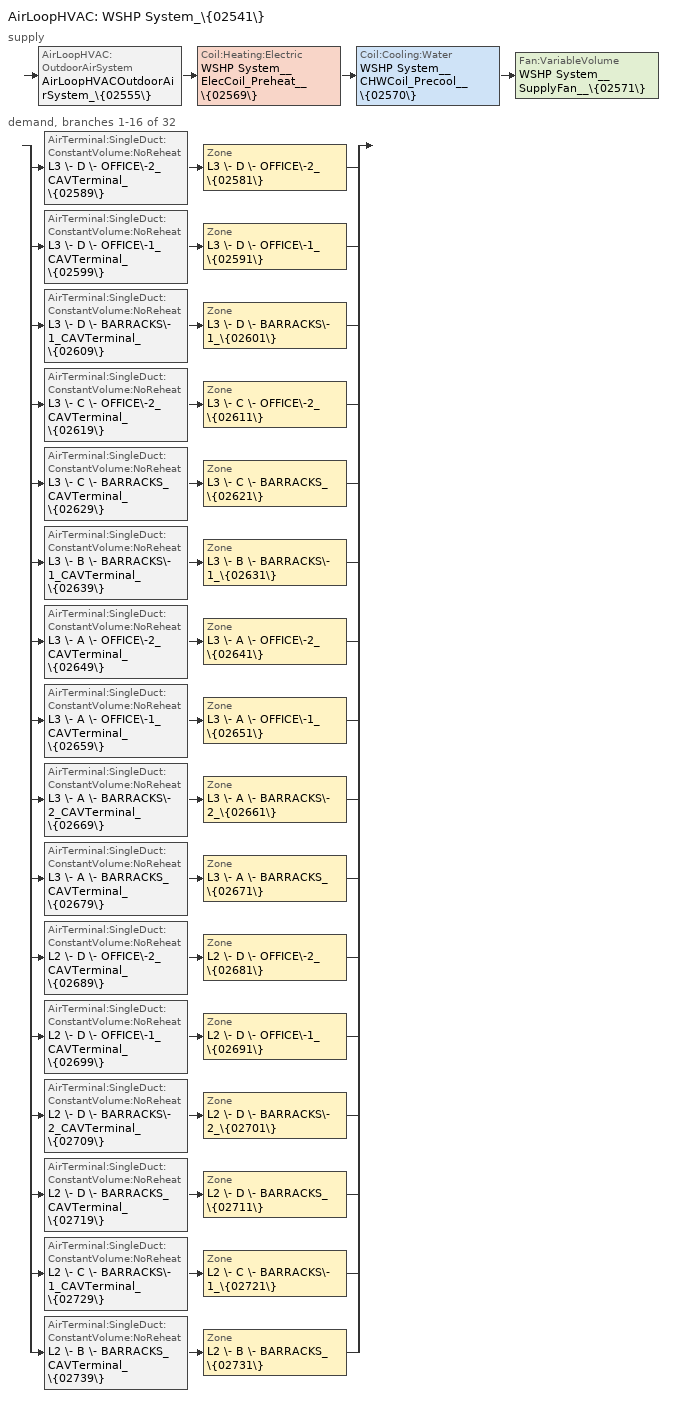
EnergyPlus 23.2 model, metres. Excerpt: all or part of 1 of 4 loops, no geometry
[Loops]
AirLoopHVAC 'WSHP System_\{02541\}'
 supply: AirLoopHVAC:OutdoorAirSystem 'AirLoopHVACOutdoorAirSystem_\{02555\}' > Coil:Heating:Electric 'WSHP System__ElecCoil_Preheat__\{02569\}' > Coil:Cooling:Water 'WSHP System__CHWCoil_Precool__\{02570\}' > Fan:VariableVolume 'WSHP System__SupplyFan__\{02571\}'
 demand, branches 1-16 of 32: split
  | AirTerminal:SingleDuct:ConstantVolume:NoReheat 'L3 \- D \- OFFICE\-2_CAVTerminal_\{02589\}' > Zone 'L3 \- D \- OFFICE\-2_\{02581\}'
  | AirTerminal:SingleDuct:ConstantVolume:NoReheat 'L3 \- D \- OFFICE\-1_CAVTerminal_\{02599\}' > Zone 'L3 \- D \- OFFICE\-1_\{02591\}'
  | AirTerminal:SingleDuct:ConstantVolume:NoReheat 'L3 \- D \- BARRACKS\-1_CAVTerminal_\{02609\}' > Zone 'L3 \- D \- BARRACKS\-1_\{02601\}'
  | AirTerminal:SingleDuct:ConstantVolume:NoReheat 'L3 \- C \- OFFICE\-2_CAVTerminal_\{02619\}' > Zone 'L3 \- C \- OFFICE\-2_\{02611\}'
  | AirTerminal:SingleDuct:ConstantVolume:NoReheat 'L3 \- C \- BARRACKS_CAVTerminal_\{02629\}' > Zone 'L3 \- C \- BARRACKS_\{02621\}'
  | AirTerminal:SingleDuct:ConstantVolume:NoReheat 'L3 \- B \- BARRACKS\-1_CAVTerminal_\{02639\}' > Zone 'L3 \- B \- BARRACKS\-1_\{02631\}'
  | AirTerminal:SingleDuct:ConstantVolume:NoReheat 'L3 \- A \- OFFICE\-2_CAVTerminal_\{02649\}' > Zone 'L3 \- A \- OFFICE\-2_\{02641\}'
  | AirTerminal:SingleDuct:ConstantVolume:NoReheat 'L3 \- A \- OFFICE\-1_CAVTerminal_\{02659\}' > Zone 'L3 \- A \- OFFICE\-1_\{02651\}'
  | AirTerminal:SingleDuct:ConstantVolume:NoReheat 'L3 \- A \- BARRACKS\-2_CAVTerminal_\{02669\}' > Zone 'L3 \- A \- BARRACKS\-2_\{02661\}'
  | AirTerminal:SingleDuct:ConstantVolume:NoReheat 'L3 \- A \- BARRACKS_CAVTerminal_\{02679\}' > Zone 'L3 \- A \- BARRACKS_\{02671\}'
  | AirTerminal:SingleDuct:ConstantVolume:NoReheat 'L2 \- D \- OFFICE\-2_CAVTerminal_\{02689\}' > Zone 'L2 \- D \- OFFICE\-2_\{02681\}'
  | AirTerminal:SingleDuct:ConstantVolume:NoReheat 'L2 \- D \- OFFICE\-1_CAVTerminal_\{02699\}' > Zone 'L2 \- D \- OFFICE\-1_\{02691\}'
  | AirTerminal:SingleDuct:ConstantVolume:NoReheat 'L2 \- D \- BARRACKS\-2_CAVTerminal_\{02709\}' > Zone 'L2 \- D \- BARRACKS\-2_\{02701\}'
  | AirTerminal:SingleDuct:ConstantVolume:NoReheat 'L2 \- D \- BARRACKS_CAVTerminal_\{02719\}' > Zone 'L2 \- D \- BARRACKS_\{02711\}'
  | AirTerminal:SingleDuct:ConstantVolume:NoReheat 'L2 \- C \- BARRACKS\-1_CAVTerminal_\{02729\}' > Zone 'L2 \- C \- BARRACKS\-1_\{02721\}'
  | AirTerminal:SingleDuct:ConstantVolume:NoReheat 'L2 \- B \- BARRACKS_CAVTerminal_\{02739\}' > Zone 'L2 \- B \- BARRACKS_\{02731\}'
[ZoneControl:Thermostat] Temperature Difference Between Cutout And Setpoint {deltaC}=0
Name | Zone or ZoneList | Control Type Schedule | Control 1
L2 \- B \- BARRACKS_\{02731\} Thermostat | L2 \- B \- BARRACKS_\{02731\} | L2 \- B \- BARRACKS_\{02731\} Thermostat Schedule | WSHP System_Tstat_\{00030\} 15
L2 \- C \- BARRACKS\-1_\{02721\} Thermostat | L2 \- C \- BARRACKS\-1_\{02721\} | L2 \- C \- BARRACKS\-1_\{02721\} Thermostat Schedule | WSHP System_Tstat_\{00030\} 14
L2 \- D \- BARRACKS\-2_\{02701\} Thermostat | L2 \- D \- BARRACKS\-2_\{02701\} | L2 \- D \- BARRACKS\-2_\{02701\} Thermostat Schedule | WSHP System_Tstat_\{00030\} 12
L2 \- D \- BARRACKS_\{02711\} Thermostat | L2 \- D \- BARRACKS_\{02711\} | L2 \- D \- BARRACKS_\{02711\} Thermostat Schedule | WSHP System_Tstat_\{00030\} 13
L2 \- D \- OFFICE\-1_\{02691\} Thermostat | L2 \- D \- OFFICE\-1_\{02691\} | L2 \- D \- OFFICE\-1_\{02691\} Thermostat Schedule | WSHP System_Tstat_\{00030\} 11
L2 \- D \- OFFICE\-2_\{02681\} Thermostat | L2 \- D \- OFFICE\-2_\{02681\} | L2 \- D \- OFFICE\-2_\{02681\} Thermostat Schedule | WSHP System_Tstat_\{00030\} 10
L3 \- A \- BARRACKS\-2_\{02661\} Thermostat | L3 \- A \- BARRACKS\-2_\{02661\} | L3 \- A \- BARRACKS\-2_\{02661\} Thermostat Schedule | WSHP System_Tstat_\{00030\} 8
L3 \- A \- BARRACKS_\{02671\} Thermostat | L3 \- A \- BARRACKS_\{02671\} | L3 \- A \- BARRACKS_\{02671\} Thermostat Schedule | WSHP System_Tstat_\{00030\} 9
L3 \- A \- OFFICE\-1_\{02651\} Thermostat | L3 \- A \- OFFICE\-1_\{02651\} | L3 \- A \- OFFICE\-1_\{02651\} Thermostat Schedule | WSHP System_Tstat_\{00030\} 7
L3 \- A \- OFFICE\-2_\{02641\} Thermostat | L3 \- A \- OFFICE\-2_\{02641\} | L3 \- A \- OFFICE\-2_\{02641\} Thermostat Schedule | WSHP System_Tstat_\{00030\} 6
L3 \- B \- BARRACKS\-1_\{02631\} Thermostat | L3 \- B \- BARRACKS\-1_\{02631\} | L3 \- B \- BARRACKS\-1_\{02631\} Thermostat Schedule | WSHP System_Tstat_\{00030\} 5
L3 \- C \- BARRACKS_\{02621\} Thermostat | L3 \- C \- BARRACKS_\{02621\} | L3 \- C \- BARRACKS_\{02621\} Thermostat Schedule | WSHP System_Tstat_\{00030\} 4
L3 \- C \- OFFICE\-2_\{02611\} Thermostat | L3 \- C \- OFFICE\-2_\{02611\} | L3 \- C \- OFFICE\-2_\{02611\} Thermostat Schedule | WSHP System_Tstat_\{00030\} 3
L3 \- D \- BARRACKS\-1_\{02601\} Thermostat | L3 \- D \- BARRACKS\-1_\{02601\} | L3 \- D \- BARRACKS\-1_\{02601\} Thermostat Schedule | WSHP System_Tstat_\{00030\} 2
L3 \- D \- OFFICE\-1_\{02591\} Thermostat | L3 \- D \- OFFICE\-1_\{02591\} | L3 \- D \- OFFICE\-1_\{02591\} Thermostat Schedule | WSHP System_Tstat_\{00030\} 1
L3 \- D \- OFFICE\-2_\{02581\} Thermostat | L3 \- D \- OFFICE\-2_\{02581\} | L3 \- D \- OFFICE\-2_\{02581\} Thermostat Schedule | WSHP System_Tstat_\{00030\}
[ThermostatSetpoint:DualSetpoint] Heating Setpoint Temperature Schedule=Default Fan/Thermostat Schedule_HtgSp_\{00049\}; Cooling Setpoint Temperature Schedule=Default Fan/Thermostat Schedule_ClgSp_\{00031\}
WSHP System_Tstat_\{00030\} 15; WSHP System_Tstat_\{00030\} 14; WSHP System_Tstat_\{00030\} 12; WSHP System_Tstat_\{00030\} 13; WSHP System_Tstat_\{00030\} 11; WSHP System_Tstat_\{00030\} 10; WSHP System_Tstat_\{00030\} 8; WSHP System_Tstat_\{00030\} 9; WSHP System_Tstat_\{00030\} 7; WSHP System_Tstat_\{00030\} 6; WSHP System_Tstat_\{00030\} 5; WSHP System_Tstat_\{00030\} 4; WSHP System_Tstat_\{00030\} 3; WSHP System_Tstat_\{00030\} 2; WSHP System_Tstat_\{00030\} 1; WSHP System_Tstat_\{00030\}
[ZoneControl:ContaminantController] Carbon Dioxide Control Availability Schedule=WSHP System_DCV_Schedule_\{02563\}
Name | Zone | Carbon Dioxide Setpoint Schedule | Minimum Carbon Dioxide Concentration Schedule | Maximum Carbon Dioxide Concentration Schedule
Zone Control Contaminant Controller 16 | L2 \- B \- BARRACKS_\{02731\} | Schedule_SchType_Constant_\{02733\} | Schedule_SchType_Constant_\{02732\} | Schedule_SchType_Constant_\{02733\}
Zone Control Contaminant Controller 15 | L2 \- C \- BARRACKS\-1_\{02721\} | Schedule_SchType_Constant_\{02723\} | Schedule_SchType_Constant_\{02722\} | Schedule_SchType_Constant_\{02723\}
Zone Control Contaminant Controller 13 | L2 \- D \- BARRACKS\-2_\{02701\} | Schedule_SchType_Constant_\{02703\} | Schedule_SchType_Constant_\{02702\} | Schedule_SchType_Constant_\{02703\}
Zone Control Contaminant Controller 14 | L2 \- D \- BARRACKS_\{02711\} | Schedule_SchType_Constant_\{02713\} | Schedule_SchType_Constant_\{02712\} | Schedule_SchType_Constant_\{02713\}
Zone Control Contaminant Controller 12 | L2 \- D \- OFFICE\-1_\{02691\} | Schedule_SchType_Constant_\{02693\} | Schedule_SchType_Constant_\{02692\} | Schedule_SchType_Constant_\{02693\}
Zone Control Contaminant Controller 11 | L2 \- D \- OFFICE\-2_\{02681\} | Schedule_SchType_Constant_\{02683\} | Schedule_SchType_Constant_\{02682\} | Schedule_SchType_Constant_\{02683\}
Zone Control Contaminant Controller 9 | L3 \- A \- BARRACKS\-2_\{02661\} | Schedule_SchType_Constant_\{02663\} | Schedule_SchType_Constant_\{02662\} | Schedule_SchType_Constant_\{02663\}
Zone Control Contaminant Controller 10 | L3 \- A \- BARRACKS_\{02671\} | Schedule_SchType_Constant_\{02673\} | Schedule_SchType_Constant_\{02672\} | Schedule_SchType_Constant_\{02673\}
Zone Control Contaminant Controller 8 | L3 \- A \- OFFICE\-1_\{02651\} | Schedule_SchType_Constant_\{02653\} | Schedule_SchType_Constant_\{02652\} | Schedule_SchType_Constant_\{02653\}
Zone Control Contaminant Controller 7 | L3 \- A \- OFFICE\-2_\{02641\} | Schedule_SchType_Constant_\{02643\} | Schedule_SchType_Constant_\{02642\} | Schedule_SchType_Constant_\{02643\}
Zone Control Contaminant Controller 6 | L3 \- B \- BARRACKS\-1_\{02631\} | Schedule_SchType_Constant_\{02633\} | Schedule_SchType_Constant_\{02632\} | Schedule_SchType_Constant_\{02633\}
Zone Control Contaminant Controller 5 | L3 \- C \- BARRACKS_\{02621\} | Schedule_SchType_Constant_\{02623\} | Schedule_SchType_Constant_\{02622\} | Schedule_SchType_Constant_\{02623\}
Zone Control Contaminant Controller 4 | L3 \- C \- OFFICE\-2_\{02611\} | Schedule_SchType_Constant_\{02613\} | Schedule_SchType_Constant_\{02612\} | Schedule_SchType_Constant_\{02613\}
Zone Control Contaminant Controller 3 | L3 \- D \- BARRACKS\-1_\{02601\} | Schedule_SchType_Constant_\{02603\} | Schedule_SchType_Constant_\{02602\} | Schedule_SchType_Constant_\{02603\}
Zone Control Contaminant Controller 2 | L3 \- D \- OFFICE\-1_\{02591\} | Schedule_SchType_Constant_\{02593\} | Schedule_SchType_Constant_\{02592\} | Schedule_SchType_Constant_\{02593\}
Zone Control Contaminant Controller 1 | L3 \- D \- OFFICE\-2_\{02581\} | Schedule_SchType_Constant_\{02583\} | Schedule_SchType_Constant_\{02582\} | Schedule_SchType_Constant_\{02583\}
[AirTerminal:SingleDuct:ConstantVolume:NoReheat] Availability Schedule=Always On Discrete
Name | Maximum Air Flow Rate {m3/s}
L2 \- B \- BARRACKS_CAVTerminal_\{02739\} | 0.305042
L2 \- C \- BARRACKS\-1_CAVTerminal_\{02729\} | 0.358267
L2 \- D \- BARRACKS\-2_CAVTerminal_\{02709\}; L3 \- C \- OFFICE\-2_CAVTerminal_\{02619\} | 0.0774239
L2 \- D \- BARRACKS_CAVTerminal_\{02719\}; L3 \- D \- BARRACKS\-1_CAVTerminal_\{02609\} | 0.205257
L2 \- D \- OFFICE\-1_CAVTerminal_\{02699\}; L3 \- D \- OFFICE\-1_CAVTerminal_\{02599\} | 0.131768
L2 \- D \- OFFICE\-2_CAVTerminal_\{02689\}; L3 \- B \- BARRACKS\-1_CAVTerminal_\{02639\} | 0
L3 \- A \- BARRACKS\-2_CAVTerminal_\{02669\} | 0.199377
L3 \- A \- BARRACKS_CAVTerminal_\{02679\} | 0.0816309
L3 \- A \- OFFICE\-1_CAVTerminal_\{02659\} | 0.0994883
L3 \- A \- OFFICE\-2_CAVTerminal_\{02649\} | 0.131578
L3 \- C \- BARRACKS_CAVTerminal_\{02629\} | 0.358632
L3 \- D \- OFFICE\-2_CAVTerminal_\{02589\} | 0.0964834
[Coil:Heating:Electric]
WSHP System__ElecCoil_Preheat__\{02569\}: Availability Schedule=PreheatCoil_Sch_\{02548\}; Efficiency=1; Nominal Capacity {W}=Autosize
[Zone equipment]
L2 \- B \- BARRACKS_\{02731\}: L2 \- B \- BARRACKS_CAVTerminal_\{02739\}, L2 \- B \- BARRACKS_HVAC_TerminalUnit_\{02738\}
L2 \- C \- BARRACKS\-1_\{02721\}: L2 \- C \- BARRACKS\-1_CAVTerminal_\{02729\}, L2 \- C \- BARRACKS\-1_HVAC_TerminalUnit_\{02728\}
L2 \- D \- BARRACKS\-2_\{02701\}: L2 \- D \- BARRACKS\-2_CAVTerminal_\{02709\}, L2 \- D \- BARRACKS\-2_HVAC_TerminalUnit_\{02708\}
L2 \- D \- BARRACKS_\{02711\}: L2 \- D \- BARRACKS_CAVTerminal_\{02719\}, L2 \- D \- BARRACKS_HVAC_TerminalUnit_\{02718\}
L2 \- D \- OFFICE\-1_\{02691\}: L2 \- D \- OFFICE\-1_CAVTerminal_\{02699\}, L2 \- D \- OFFICE\-1_HVAC_TerminalUnit_\{02698\}
L2 \- D \- OFFICE\-2_\{02681\}: L2 \- D \- OFFICE\-2_CAVTerminal_\{02689\}, L2 \- D \- OFFICE\-2_HVAC_TerminalUnit_\{02688\}
L3 \- A \- BARRACKS\-2_\{02661\}: L3 \- A \- BARRACKS\-2_CAVTerminal_\{02669\}, L3 \- A \- BARRACKS\-2_HVAC_TerminalUnit_\{02668\}
L3 \- A \- BARRACKS_\{02671\}: L3 \- A \- BARRACKS_CAVTerminal_\{02679\}, L3 \- A \- BARRACKS_HVAC_TerminalUnit_\{02678\}
L3 \- A \- OFFICE\-1_\{02651\}: L3 \- A \- OFFICE\-1_CAVTerminal_\{02659\}, L3 \- A \- OFFICE\-1_HVAC_TerminalUnit_\{02658\}
L3 \- A \- OFFICE\-2_\{02641\}: L3 \- A \- OFFICE\-2_CAVTerminal_\{02649\}, L3 \- A \- OFFICE\-2_HVAC_TerminalUnit_\{02648\}
L3 \- B \- BARRACKS\-1_\{02631\}: L3 \- B \- BARRACKS\-1_CAVTerminal_\{02639\}, L3 \- B \- BARRACKS\-1_HVAC_TerminalUnit_\{02638\}
L3 \- C \- BARRACKS_\{02621\}: L3 \- C \- BARRACKS_CAVTerminal_\{02629\}, L3 \- C \- BARRACKS_HVAC_TerminalUnit_\{02628\}
L3 \- C \- OFFICE\-2_\{02611\}: L3 \- C \- OFFICE\-2_CAVTerminal_\{02619\}, L3 \- C \- OFFICE\-2_HVAC_TerminalUnit_\{02618\}
L3 \- D \- BARRACKS\-1_\{02601\}: L3 \- D \- BARRACKS\-1_CAVTerminal_\{02609\}, L3 \- D \- BARRACKS\-1_HVAC_TerminalUnit_\{02608\}
L3 \- D \- OFFICE\-1_\{02591\}: L3 \- D \- OFFICE\-1_CAVTerminal_\{02599\}, L3 \- D \- OFFICE\-1_HVAC_TerminalUnit_\{02598\}
L3 \- D \- OFFICE\-2_\{02581\}: L3 \- D \- OFFICE\-2_CAVTerminal_\{02589\}, L3 \- D \- OFFICE\-2_HVAC_TerminalUnit_\{02588\}
[Sizing:Zone] Zone Cooling Design Supply Air Temperature Input Method=SupplyAirTemperature; Zone Cooling Design Supply Air Temperature {C}=14.4444; Zone Cooling Design Supply Air Temperature Difference {deltaC}=11.11; Zone Heating Design Supply Air Temperature Input Method=SupplyAirTemperature; Zone Heating Design Supply Air Temperature {C}=37.7778; Zone Heating Design Supply Air Temperature Difference {deltaC}=11.11; Zone Cooling Design Supply Air Humidity Ratio {kgWater/kgDryAir}=0.0085; Zone Heating Design Supply Air Humidity Ratio {kgWater/kgDryAir}=0.008; Cooling Design Air Flow Method=Flow/Zone; Cooling Minimum Air Flow per Zone Floor Area {m3/s-m2}=0.000762; Cooling Minimum Air Flow {m3/s}=0; Cooling Minimum Air Flow Fraction=0; Heating Design Air Flow Method=Flow/Zone; Heating Maximum Air Flow per Zone Floor Area {m3/s-m2}=0.002032; Heating Maximum Air Flow {m3/s}=0.141576; Heating Maximum Air Flow Fraction=0.3; Account for Dedicated Outdoor Air System=No; Zone Load Sizing Method=Sensible Load Only No Latent Load; Zone Latent Cooling Design Supply Air Humidity Ratio Input Method=HumidityRatioDifference; Zone Cooling Design Supply Air Humidity Ratio Difference {kgWater/kgDryAir}=0.005; Zone Latent Heating Design Supply Air Humidity Ratio Input Method=HumidityRatioDifference; Zone Humidification Design Supply Air Humidity Ratio Difference {kgWater/kgDryAir}=0.005
Name | Design Specification Outdoor Air Object | Cooling Design Air Flow Rate {m3/s} | Heating Design Air Flow Rate {m3/s}
L2 \- B \- BARRACKS_\{02731\} | L2 \- B \- BARRACKS_\{02731\} DSOA Space List | 2.77654 | 2.77654
L2 \- C \- BARRACKS\-1_\{02721\} | L2 \- C \- BARRACKS\-1_\{02721\} DSOA Space List | 3.10494 | 3.10494
L2 \- D \- BARRACKS\-2_\{02701\} | L2 \- D \- BARRACKS\-2_\{02701\} DSOA Space List | 0.675038 | 0.675038
L2 \- D \- BARRACKS_\{02711\} | L2 \- D \- BARRACKS_\{02711\} DSOA Space List | 2.00659 | 2.00659
L2 \- D \- OFFICE\-1_\{02691\} | L2 \- D \- OFFICE\-1_\{02691\} DSOA Space List | 1.17655 | 1.17655
L2 \- D \- OFFICE\-2_\{02681\} | L2 \- D \- OFFICE\-2_\{02681\} DSOA Space List | 0.337941 | 0.337941
L3 \- A \- BARRACKS\-2_\{02661\} | L3 \- A \- BARRACKS\-2_\{02661\} DSOA Space List | 1.86576 | 1.86576
L3 \- A \- BARRACKS_\{02671\} | L3 \- A \- BARRACKS_\{02671\} DSOA Space List | 0.695527 | 0.695527
L3 \- A \- OFFICE\-1_\{02651\} | L3 \- A \- OFFICE\-1_\{02651\} DSOA Space List | 0.586496 | 0.586496
L3 \- A \- OFFICE\-2_\{02641\} | L3 \- A \- OFFICE\-2_\{02641\} DSOA Space List | 1.05989 | 1.05989
L3 \- B \- BARRACKS\-1_\{02631\} | L3 \- B \- BARRACKS\-1_\{02631\} DSOA Space List | 1.86924 | 1.86924
L3 \- C \- BARRACKS_\{02621\} | L3 \- C \- BARRACKS_\{02621\} DSOA Space List | 2.99672 | 2.99672
L3 \- C \- OFFICE\-2_\{02611\} | L3 \- C \- OFFICE\-2_\{02611\} DSOA Space List | 0.673959 | 0.673959
L3 \- D \- BARRACKS\-1_\{02601\} | L3 \- D \- BARRACKS\-1_\{02601\} DSOA Space List | 2.02506 | 2.02506
L3 \- D \- OFFICE\-1_\{02591\} | L3 \- D \- OFFICE\-1_\{02591\} DSOA Space List | 1.19647 | 1.19647
L3 \- D \- OFFICE\-2_\{02581\} | L3 \- D \- OFFICE\-2_\{02581\} DSOA Space List | 0.685087 | 0.685087
[DesignSpecification:OutdoorAir] Outdoor Air Method=Sum; Outdoor Air Flow per Person {m3/s-person}=0; Outdoor Air Flow per Zone Floor Area {m3/s-m2}=0; Outdoor Air Flow Air Changes per Hour {1/hr}=0
Name | Outdoor Air Flow per Zone {m3/s}
L2 \\\- B \\\- BARRACKS_\\\{02731\\\}_DesignSpecOA_\{02740\} | 0.305042
L2 \\\- C \\\- BARRACKS\\\-1_\\\{02721\\\}_DesignSpecOA_\{02730\} | 0.358267
L2 \\\- D \\\- BARRACKS\\\-2_\\\{02701\\\}_DesignSpecOA_\{02710\}; L3 \\\- C \\\- OFFICE\\\-2_\\\{02611\\\}_DesignSpecOA_\{02620\} | 0.0774239
L2 \\\- D \\\- BARRACKS_\\\{02711\\\}_DesignSpecOA_\{02720\}; L3 \\\- D \\\- BARRACKS\\\-1_\\\{02601\\\}_DesignSpecOA_\{02610\} | 0.205257
L2 \\\- D \\\- OFFICE\\\-1_\\\{02691\\\}_DesignSpecOA_\{02700\}; L3 \\\- D \\\- OFFICE\\\-1_\\\{02591\\\}_DesignSpecOA_\{02600\} | 0.131768
L2 \\\- D \\\- OFFICE\\\-2_\\\{02681\\\}_DesignSpecOA_\{02690\}; L3 \\\- B \\\- BARRACKS\\\-1_\\\{02631\\\}_DesignSpecOA_\{02640\} | 0
L3 \\\- A \\\- BARRACKS\\\-2_\\\{02661\\\}_DesignSpecOA_\{02670\} | 0.199377
L3 \\\- A \\\- BARRACKS_\\\{02671\\\}_DesignSpecOA_\{02680\} | 0.0816309
L3 \\\- A \\\- OFFICE\\\-1_\\\{02651\\\}_DesignSpecOA_\{02660\} | 0.0994883
L3 \\\- A \\\- OFFICE\\\-2_\\\{02641\\\}_DesignSpecOA_\{02650\} | 0.131578
L3 \\\- C \\\- BARRACKS_\\\{02621\\\}_DesignSpecOA_\{02630\} | 0.358632
L3 \\\- D \\\- OFFICE\\\-2_\\\{02581\\\}_DesignSpecOA_\{02590\} | 0.0964834
[DesignSpecification:OutdoorAir:SpaceList]
Name | Space Name 1 | Space Design Specification Outdoor Air Object Name 1
L2 \- B \- BARRACKS_\{02731\} DSOA Space List | Extruded Building 83 \- LCCA_L2 \- B \- BARRACKS_\{01115\} | L2 \\\- B \\\- BARRACKS_\\\{02731\\\}_DesignSpecOA_\{02740\}
L2 \- C \- BARRACKS\-1_\{02721\} DSOA Space List | Extruded Building 83 \- LCCA_L2 \- C \- BARRACKS\-1_\{01038\} | L2 \\\- C \\\- BARRACKS\\\-1_\\\{02721\\\}_DesignSpecOA_\{02730\}
L2 \- D \- BARRACKS\-2_\{02701\} DSOA Space List | Extruded Building 83 \- LCCA_L2 \- D \- BARRACKS\-2_\{01009\} | L2 \\\- D \\\- BARRACKS\\\-2_\\\{02701\\\}_DesignSpecOA_\{02710\}
L2 \- D \- BARRACKS_\{02711\} DSOA Space List | Extruded Building 83 \- LCCA_L2 \- D \- BARRACKS_\{00957\} | L2 \\\- D \\\- BARRACKS_\\\{02711\\\}_DesignSpecOA_\{02720\}
L2 \- D \- OFFICE\-1_\{02691\} DSOA Space List | Extruded Building 83 \- LCCA_L2 \- D \- OFFICE\-1_\{00906\} | L2 \\\- D \\\- OFFICE\\\-1_\\\{02691\\\}_DesignSpecOA_\{02700\}
L2 \- D \- OFFICE\-2_\{02681\} DSOA Space List | Extruded Building 83 \- LCCA_L2 \- D \- OFFICE\-2_\{01231\} | L2 \\\- D \\\- OFFICE\\\-2_\\\{02681\\\}_DesignSpecOA_\{02690\}
L3 \- A \- BARRACKS\-2_\{02661\} DSOA Space List | Extruded Building 83 \- LCCA_L3\- A \- BARRACKS\-2_\{01445\} | L3 \\\- A \\\- BARRACKS\\\-2_\\\{02661\\\}_DesignSpecOA_\{02670\}
L3 \- A \- BARRACKS_\{02671\} DSOA Space List | Extruded Building 83 \- LCCA_L3 \- A \- BARRACKS_\{01336\} | L3 \\\- A \\\- BARRACKS_\\\{02671\\\}_DesignSpecOA_\{02680\}
L3 \- A \- OFFICE\-1_\{02651\} DSOA Space List | Extruded Building 83 \- LCCA_L3 \- A \- OFFICE\-1_\{01495\} | L3 \\\- A \\\- OFFICE\\\-1_\\\{02651\\\}_DesignSpecOA_\{02660\}
L3 \- A \- OFFICE\-2_\{02641\} DSOA Space List | Extruded Building 83 \- LCCA_L3 \- A \- OFFICE\-2_\{01363\} | L3 \\\- A \\\- OFFICE\\\-2_\\\{02641\\\}_DesignSpecOA_\{02650\}
L3 \- B \- BARRACKS\-1_\{02631\} DSOA Space List | Extruded Building 83 \- LCCA_L3 \- B \- BARRACKS\-1_\{01797\} | L3 \\\- B \\\- BARRACKS\\\-1_\\\{02631\\\}_DesignSpecOA_\{02640\}
L3 \- C \- BARRACKS_\{02621\} DSOA Space List | Extruded Building 83 \- LCCA_L3 \- C \- BARRACKS_\{01734\} | L3 \\\- C \\\- BARRACKS_\\\{02621\\\}_DesignSpecOA_\{02630\}
L3 \- C \- OFFICE\-2_\{02611\} DSOA Space List | Extruded Building 83 \- LCCA_L3 \- D \- BARRACKS\-2_\{01707\} | L3 \\\- C \\\- OFFICE\\\-2_\\\{02611\\\}_DesignSpecOA_\{02620\}
L3 \- D \- BARRACKS\-1_\{02601\} DSOA Space List | Extruded Building 83 \- LCCA_L3 \- D \- BARRACKS\-1_\{01595\} | L3 \\\- D \\\- BARRACKS\\\-1_\\\{02601\\\}_DesignSpecOA_\{02610\}
L3 \- D \- OFFICE\-1_\{02591\} DSOA Space List | Extruded Building 83 \- LCCA_L3 \- D \- OFFICE\-1_\{01547\} | L3 \\\- D \\\- OFFICE\\\-1_\\\{02591\\\}_DesignSpecOA_\{02600\}
L3 \- D \- OFFICE\-2_\{02581\} DSOA Space List | Extruded Building 83 \- LCCA_L3 \- D \- OFFICE\-2_\{01667\} | L3 \\\- D \\\- OFFICE\\\-2_\\\{02581\\\}_DesignSpecOA_\{02590\}
[AirLoopHVAC]
WSHP System_\{02541\}: Design Supply Air Flow Rate {m3/s}=AutoSize; Design Return Air Flow Fraction of Supply Air Flow=1
[Sizing:System]
WSHP System_\{02541\}: Type of Load to Size On=Sensible; Design Outdoor Air Flow Rate {m3/s}=5.7974; Central Heating Maximum System Air Flow Ratio=1; Preheat Design Temperature {C}=35; Preheat Design Humidity Ratio {kgWater/kgDryAir}=0.008; Precool Design Temperature {C}=25.5556; Precool Design Humidity Ratio {kgWater/kgDryAir}=0.008; Central Cooling Design Supply Air Temperature {C}=25.5556; Central Heating Design Supply Air Temperature {C}=35; Type of Zone Sum to Use=NonCoincident; 100% Outdoor Air in Cooling=Yes; 100% Outdoor Air in Heating=Yes; Central Cooling Design Supply Air Humidity Ratio {kgWater/kgDryAir}=0.0085; Central Heating Design Supply Air Humidity Ratio {kgWater/kgDryAir}=0.008; Cooling Supply Air Flow Rate Method=Flow/System; Cooling Supply Air Flow Rate {m3/s}=5.7974; Cooling Supply Air Flow Rate Per Floor Area {m3/s-m2}=0.00996765; Cooling Fraction of Autosized Cooling Supply Air Flow Rate=1; Cooling Supply Air Flow Rate Per Unit Cooling Capacity {m3/s-W}=3.94755e-05; Heating Supply Air Flow Rate Method=Flow/System; Heating Supply Air Flow Rate {m3/s}=5.7974; Heating Supply Air Flow Rate Per Floor Area {m3/s-m2}=0.00996765; Heating Fraction of Autosized Heating Supply Air Flow Rate=1; Heating Fraction of Autosized Cooling Supply Air Flow Rate=1; Heating Supply Air Flow Rate Per Unit Heating Capacity {m3/s-W}=3.15882e-05; System Outdoor Air Method=ZoneSum; Zone Maximum Outdoor Air Fraction=1; Cooling Design Capacity Method=CoolingDesignCapacity; Cooling Design Capacity {W}=Autosize; Cooling Design Capacity Per Floor Area {W/m2}=234.7; Fraction of Autosized Cooling Design Capacity=1; Heating Design Capacity Method=HeatingDesignCapacity; Heating Design Capacity {W}=Autosize; Heating Design Capacity Per Floor Area {W/m2}=157; Fraction of Autosized Heating Design Capacity=1; Central Cooling Capacity Control Method=VAV; Occupant Diversity=Autosize
[Controller:OutdoorAir]
OAController_\{02554\}: Minimum Outdoor Air Flow Rate {m3/s}=5.7974; Maximum Outdoor Air Flow Rate {m3/s}=5.7974; Economizer Control Type=NoEconomizer; Economizer Control Action Type=ModulateFlow; Economizer Maximum Limit Dry-Bulb Temperature {C}=28; Economizer Maximum Limit Enthalpy {J/kg}=64000; Economizer Minimum Limit Dry-Bulb Temperature {C}=-100; Lockout Type=NoLockout; Minimum Limit Type=FixedMinimum; Minimum Outdoor Air Schedule=WSHP System_MinOA_Schedule_\{02556\}; High Humidity Control=No; Control High Indoor Humidity Based on Outdoor Humidity Ratio=Yes; Heat Recovery Bypass Control Type=BypassWhenWithinEconomizerLimits; Economizer Operation Staging=InterlockedWithMechanicalCooling
[SetpointManager:MixedAir] Control Variable=Temperature
Node 23 OS Default SPM; Node 24 OS Default SPM; WSHP System_CoolingCoilOutletNode_Setpoint_\{02578\}
[SetpointManager:Scheduled] Control Variable=Temperature
Name | Schedule
WSHP System_CoolingSetpoint_\{02577\} | Schedule_SchType_Constant_\{02576\}
WSHP System_HeatingSetpoint_\{02580\} | Schedule_SchType_Constant_\{02579\}
[Fan:VariableVolume]
WSHP System__SupplyFan__\{02571\}: Availability Schedule=WSHP System_Availability_\{02542\}; Fan Total Efficiency=0.54; Pressure Rise {Pa}=497.1568; Maximum Flow Rate {m3/s}=5.7974; Fan Power Minimum Flow Rate Input Method=Fraction; Fan Power Minimum Flow Fraction=0; Fan Power Minimum Air Flow Rate {m3/s}=0; Motor Efficiency=0.771429; Motor In Airstream Fraction=1; Fan Power Coefficient 1=0.208392; Fan Power Coefficient 2=0.693435; Fan Power Coefficient 3=-0.627623; Fan Power Coefficient 4=1.48407; Fan Power Coefficient 5=-0.757576
[Controller:WaterCoil]
Controller Water Coil 1: Control Variable=Temperature; Action=Reverse; Actuator Variable=Flow; Controller Convergence Tolerance {deltaC}=Autosize; Maximum Actuated Flow {m3/s}=Autosize; Minimum Actuated Flow {m3/s}=0
[Coil:Cooling:Water]
WSHP System__CHWCoil_Precool__\{02570\}: Availability Schedule=PrecoolCoil_Sch_\{02549\}; Design Water Flow Rate {m3/s}=Autosize; Design Air Flow Rate {m3/s}=Autosize; Design Inlet Water Temperature {C}=6.66667; Design Inlet Air Temperature {C}=34.8889; Design Outlet Air Temperature {C}=24.7865; Design Inlet Air Humidity Ratio {kgWater/kgDryAir}=0.0335686; Design Outlet Air Humidity Ratio {kgWater/kgDryAir}=Autosize; Type of Analysis=DetailedAnalysis; Heat Exchanger Configuration=CrossFlow
[EnergyManagementSystem:Sensor] Output:Variable or Output:Meter=Zone Air CO2 Concentration
Name | Output:Variable or Output:Meter Index Key
ZoneCO2_2906 | L3 \- D \- OFFICE\-2_\{02581\}
ZoneCO2_2907 | L3 \- D \- OFFICE\-1_\{02591\}
ZoneCO2_2908 | L3 \- D \- BARRACKS\-1_\{02601\}
ZoneCO2_2909 | L3 \- C \- OFFICE\-2_\{02611\}
ZoneCO2_2910 | L3 \- C \- BARRACKS_\{02621\}
ZoneCO2_2911 | L3 \- B \- BARRACKS\-1_\{02631\}
ZoneCO2_2912 | L3 \- A \- OFFICE\-2_\{02641\}
ZoneCO2_2913 | L3 \- A \- OFFICE\-1_\{02651\}
ZoneCO2_2914 | L3 \- A \- BARRACKS\-2_\{02661\}
ZoneCO2_2915 | L3 \- A \- BARRACKS_\{02671\}
ZoneCO2_2916 | L2 \- D \- OFFICE\-2_\{02681\}
ZoneCO2_2917 | L2 \- D \- OFFICE\-1_\{02691\}
ZoneCO2_2918 | L2 \- D \- BARRACKS\-2_\{02701\}
ZoneCO2_2919 | L2 \- D \- BARRACKS_\{02711\}
ZoneCO2_2920 | L2 \- C \- BARRACKS\-1_\{02721\}
ZoneCO2_2921 | L2 \- B \- BARRACKS_\{02731\}
[EnergyManagementSystem:Actuator]
Name | Actuated Component Unique | Actuated Component Type | Actuated Component Control Type
AirLoopMassFlow_2939 | WSHP System__SupplyFan__\{02571\} | Fan | Fan Air Mass Flow Rate
SysOAMassFlow_2902 | OAController_\{02554\} | Outdoor Air Controller | Air Mass Flow Rate
[Schedule:Year]
Default Fan/Thermostat Schedule_HtgSp_\{00049\}: Schedule_1331628668_\{00066\}, 1, 1, 12, 31
Default Fan/Thermostat Schedule_ClgSp_\{00031\}: Schedule_1331628668_\{00048\}, 1, 1, 12, 31
WSHP System_Availability_\{02542\}: Schedule_1331628668_\{02547\}, 1, 1, 12, 31
WSHP System_MinOA_Schedule_\{02556\}: Schedule_1331628668_\{02562\}, 1, 1, 12, 31
WSHP System_DCV_Schedule_\{02563\}: Schedule_1331628668_\{02568\}, 1, 1, 12, 31
[Schedule:Week:Daily]
Schedule_1331628668_\{00066\}: Default Fan/Thermostat Schedule_Profile_Profile_4_HtgSp_UnoccupiedAvailable_\{00062\}_\{00063\}, Default Fan/Thermostat Schedule_Profile_Profile_2_HtgSp_UnoccupiedAvailable_\{00054\}_\{00055\}, Default Fan/Thermostat Schedule_Profile_Profile_2_HtgSp_UnoccupiedAvailable_\{00054\}_\{00055\}, Default Fan/Thermostat Schedule_Profile_Profile_2_HtgSp_UnoccupiedAvailable_\{00054\}_\{00055\}, Default Fan/Thermostat Schedule_Profile_Profile_2_HtgSp_UnoccupiedAvailable_\{00054\}_\{00055\}, Default Fan/Thermostat Schedule_Profile_Profile_2_HtgSp_UnoccupiedAvailable_\{00054\}_\{00055\}, Default Fan/Thermostat Schedule_Profile_Profile_3_HtgSp_UnoccupiedAvailable_\{00058\}_\{00059\}, Default Fan/Thermostat Schedule_Profile_Profile_4_HtgSp_UnoccupiedAvailable_\{00062\}_\{00063\}, Default Fan/Thermostat Schedule_Profile_Profile_1_HtgSp_UnoccupiedAvailable_\{00050\}_\{00051\}, WSHP System_Thermostat_HtgSp_at_WDD, Default Fan/Thermostat Schedule_Profile_Profile_4_HtgSp_UnoccupiedAvailable_\{00062\}_\{00063\}, Default Fan/Thermostat Schedule_Profile_Profile_4_HtgSp_UnoccupiedAvailable_\{00062\}_\{00063\}
Schedule_1331628668_\{00048\}: Default Fan/Thermostat Schedule_Profile_Profile_4_ClgSp_UnoccupiedAvailable_\{00044\}_\{00045\}, Default Fan/Thermostat Schedule_Profile_Profile_2_ClgSp_UnoccupiedAvailable_\{00036\}_\{00037\}, Default Fan/Thermostat Schedule_Profile_Profile_2_ClgSp_UnoccupiedAvailable_\{00036\}_\{00037\}, Default Fan/Thermostat Schedule_Profile_Profile_2_ClgSp_UnoccupiedAvailable_\{00036\}_\{00037\}, Default Fan/Thermostat Schedule_Profile_Profile_2_ClgSp_UnoccupiedAvailable_\{00036\}_\{00037\}, Default Fan/Thermostat Schedule_Profile_Profile_2_ClgSp_UnoccupiedAvailable_\{00036\}_\{00037\}, Default Fan/Thermostat Schedule_Profile_Profile_3_ClgSp_UnoccupiedAvailable_\{00040\}_\{00041\}, Default Fan/Thermostat Schedule_Profile_Profile_4_ClgSp_UnoccupiedAvailable_\{00044\}_\{00045\}, Default Fan/Thermostat Schedule_Profile_Profile_1_ClgSp_UnoccupiedAvailable_\{00032\}_\{00033\}, WSHP System_Thermostat_ClgSp_at_WDD, Default Fan/Thermostat Schedule_Profile_Profile_4_ClgSp_UnoccupiedAvailable_\{00044\}_\{00045\}, Default Fan/Thermostat Schedule_Profile_Profile_4_ClgSp_UnoccupiedAvailable_\{00044\}_\{00045\}
Schedule_1331628668_\{02547\}: Schedule1331628668_Profile_Profile_4_\{02546\}, Schedule1331628668_Profile_Profile_2_\{02544\}, Schedule1331628668_Profile_Profile_2_\{02544\}, Schedule1331628668_Profile_Profile_2_\{02544\}, Schedule1331628668_Profile_Profile_2_\{02544\}, Schedule1331628668_Profile_Profile_2_\{02544\}, Schedule1331628668_Profile_Profile_3_\{02545\}, Schedule1331628668_Profile_Profile_4_\{02546\}, Schedule1331628668_Profile_Profile_1_\{02543\}, Daily_Available_\{00001\}, Schedule1331628668_Profile_Profile_4_\{02546\}, Schedule1331628668_Profile_Profile_4_\{02546\}
Schedule_1331628668_\{02562\}: WSHP System_MinOA_Schedule_Profile Four_\{02560\}, WSHP System_MinOA_Schedule_Profile Two_\{02558\}, WSHP System_MinOA_Schedule_Profile Two_\{02558\}, WSHP System_MinOA_Schedule_Profile Two_\{02558\}, WSHP System_MinOA_Schedule_Profile Two_\{02558\}, WSHP System_MinOA_Schedule_Profile Two_\{02558\}, WSHP System_MinOA_Schedule_Profile Three_\{02559\}, WSHP System_MinOA_Schedule_Profile Four_\{02560\}, WSHP System_MinOA_Schedule_Profile One_\{02557\}, Min_OA_WinterDesignDay_\{02561\}, WSHP System_MinOA_Schedule_Profile Four_\{02560\}, WSHP System_MinOA_Schedule_Profile Four_\{02560\}
Schedule_1331628668_\{02568\}: Schedule1331628668_Profile_Profile_4_\{02567\}, Schedule1331628668_Profile_Profile_2_\{02565\}, Schedule1331628668_Profile_Profile_2_\{02565\}, Schedule1331628668_Profile_Profile_2_\{02565\}, Schedule1331628668_Profile_Profile_2_\{02565\}, Schedule1331628668_Profile_Profile_2_\{02565\}, Schedule1331628668_Profile_Profile_3_\{02566\}, Schedule1331628668_Profile_Profile_4_\{02567\}, Schedule1331628668_Profile_Profile_1_\{02564\}, Daily_NOTAvailable_\{00002\}, Schedule1331628668_Profile_Profile_4_\{02567\}, Schedule1331628668_Profile_Profile_4_\{02567\}
[Schedule:Day:Interval]
Default Fan/Thermostat Schedule_Profile_Profile_4_HtgSp_UnoccupiedAvailable_\{00062\}_\{00063\}; Default Fan/Thermostat Schedule_Profile_Profile_2_HtgSp_UnoccupiedAvailable_\{00054\}_\{00055\}; Default Fan/Thermostat Schedule_Profile_Profile_3_HtgSp_UnoccupiedAvailable_\{00058\}_\{00059\}; Default Fan/Thermostat Schedule_Profile_Profile_1_HtgSp_UnoccupiedAvailable_\{00050\}_\{00051\}; WSHP System_Thermostat_HtgSp_at_WDD: No, 24:00, 20
Default Fan/Thermostat Schedule_Profile_Profile_4_ClgSp_UnoccupiedAvailable_\{00044\}_\{00045\}; Default Fan/Thermostat Schedule_Profile_Profile_2_ClgSp_UnoccupiedAvailable_\{00036\}_\{00037\}; Default Fan/Thermostat Schedule_Profile_Profile_3_ClgSp_UnoccupiedAvailable_\{00040\}_\{00041\}; Default Fan/Thermostat Schedule_Profile_Profile_1_ClgSp_UnoccupiedAvailable_\{00032\}_\{00033\}; WSHP System_Thermostat_ClgSp_at_WDD: No, 24:00, 25.5556
Schedule1331628668_Profile_Profile_4_\{02546\}; Schedule1331628668_Profile_Profile_2_\{02544\}; Schedule1331628668_Profile_Profile_3_\{02545\}; Schedule1331628668_Profile_Profile_1_\{02543\}; Daily_Available_\{00001\}; WSHP System_MinOA_Schedule_Profile Four_\{02560\}; WSHP System_MinOA_Schedule_Profile Two_\{02558\}; WSHP System_MinOA_Schedule_Profile Three_\{02559\}; WSHP System_MinOA_Schedule_Profile One_\{02557\}; Min_OA_WinterDesignDay_\{02561\}; Schedule1331628668_Profile_Profile_1_\{02564\}; Schedule1331628668_Profile_Profile_2_\{02565\}; Schedule1331628668_Profile_Profile_3_\{02566\}; Schedule1331628668_Profile_Profile_4_\{02567\}: No, 24:00, 1
Daily_NOTAvailable_\{00002\}: No, 24:00, 0
[Schedule:Compact]
L2 \- B \- BARRACKS_\{02731\} Thermostat Schedule; L2 \- C \- BARRACKS\-1_\{02721\} Thermostat Schedule; L2 \- D \- BARRACKS\-2_\{02701\} Thermostat Schedule; L2 \- D \- BARRACKS_\{02711\} Thermostat Schedule; L2 \- D \- OFFICE\-1_\{02691\} Thermostat Schedule; L2 \- D \- OFFICE\-2_\{02681\} Thermostat Schedule; L3 \- A \- BARRACKS\-2_\{02661\} Thermostat Schedule; L3 \- A \- BARRACKS_\{02671\} Thermostat Schedule; L3 \- A \- OFFICE\-1_\{02651\} Thermostat Schedule; L3 \- A \- OFFICE\-2_\{02641\} Thermostat Schedule; L3 \- B \- BARRACKS\-1_\{02631\} Thermostat Schedule; L3 \- C \- BARRACKS_\{02621\} Thermostat Schedule; L3 \- C \- OFFICE\-2_\{02611\} Thermostat Schedule; L3 \- D \- BARRACKS\-1_\{02601\} Thermostat Schedule; L3 \- D \- OFFICE\-1_\{02591\} Thermostat Schedule; L3 \- D \- OFFICE\-2_\{02581\} Thermostat Schedule: Through: 12/31, For: AllDays, Until: 24:00, 4
PrecoolCoil_Sch_\{02549\}; PreheatCoil_Sch_\{02548\}: Through: 12/31, For: AllDays, Until: 24:00, 1
[Schedule:Constant]
Name | Hourly Value
Always On Discrete | 1
Schedule_SchType_Constant_\{02576\} | 25.5556
Schedule_SchType_Constant_\{02579\} | 35
Schedule_SchType_Constant_\{02582\}; Schedule_SchType_Constant_\{02592\}; Schedule_SchType_Constant_\{02602\}; Schedule_SchType_Constant_\{02612\}; Schedule_SchType_Constant_\{02622\}; Schedule_SchType_Constant_\{02632\}; Schedule_SchType_Constant_\{02642\}; Schedule_SchType_Constant_\{02652\}; Schedule_SchType_Constant_\{02662\}; Schedule_SchType_Constant_\{02672\}; Schedule_SchType_Constant_\{02682\}; Schedule_SchType_Constant_\{02692\}; Schedule_SchType_Constant_\{02702\}; Schedule_SchType_Constant_\{02712\}; Schedule_SchType_Constant_\{02722\}; Schedule_SchType_Constant_\{02732\} | 500
Schedule_SchType_Constant_\{02583\}; Schedule_SchType_Constant_\{02593\}; Schedule_SchType_Constant_\{02603\}; Schedule_SchType_Constant_\{02613\}; Schedule_SchType_Constant_\{02623\}; Schedule_SchType_Constant_\{02633\}; Schedule_SchType_Constant_\{02643\}; Schedule_SchType_Constant_\{02653\}; Schedule_SchType_Constant_\{02663\}; Schedule_SchType_Constant_\{02673\}; Schedule_SchType_Constant_\{02683\}; Schedule_SchType_Constant_\{02693\}; Schedule_SchType_Constant_\{02703\}; Schedule_SchType_Constant_\{02713\}; Schedule_SchType_Constant_\{02723\}; Schedule_SchType_Constant_\{02733\} | 1100
